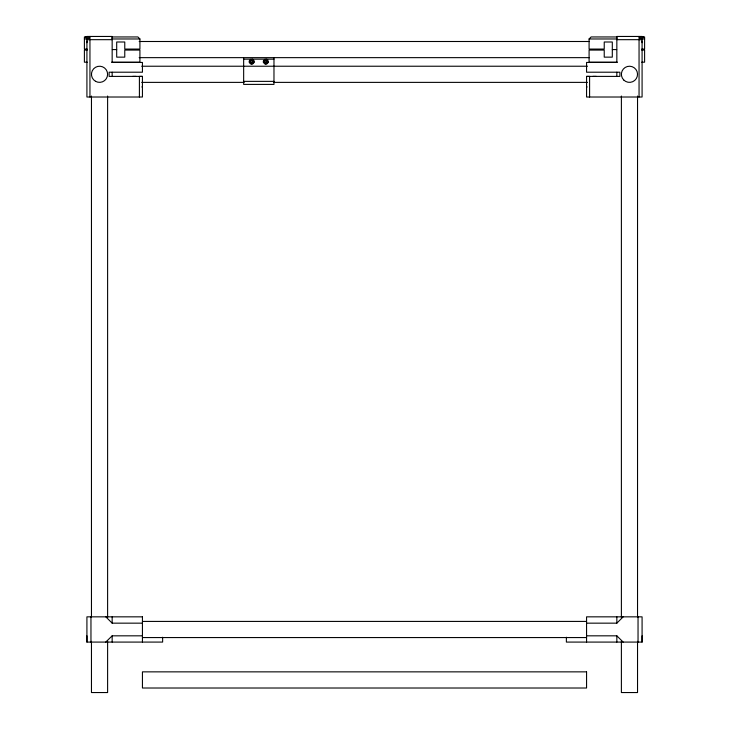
<?xml version="1.0" encoding="UTF-8"?>
<svg xmlns="http://www.w3.org/2000/svg" width="729" height="729" viewBox="0 0 729 729"><rect width="100%" height="100%" fill="white"/><g stroke="black" fill="none" stroke-linecap="round" stroke-linejoin="round"><path stroke-width="1.09" d="M89.949 97.012L89.949 36.45L86.915 39.676L112.157 39.676M162.631 637.246L162.631 642.085L86.915 642.085L86.924 635.825M86.915 42.71L87.097 41.106M89.084 38.236L89.949 36.45M85.402 36.951L84.4 38.974L86.66 38.974M250.885 60.799L250.885 62.576M250.849 60.799L252.097 60.471L252.981 61.364L252.061 62.894L250.849 62.576M265.01 60.799L264.654 62.011L265.575 62.894M265.538 60.471L266.787 60.799L267.115 62.011L265.538 62.894M617.408 62.193L589.087 62.193L589.087 50.073L604.232 50.073L604.232 57.144L612.305 57.144L612.305 42L604.232 42L604.232 49.071L589.087 49.071L589.087 38.974L591.11 36.951L617.454 36.951M586.563 623.158L616.843 623.158L623.158 616.843M105.769 642.085L112.157 635.825L142.437 635.825M251.058 59.158L249.209 61.008L249.209 62.357L251.058 64.207L252.407 64.207L254.257 62.357L254.257 61.008L252.407 59.158M265.183 59.158L263.342 61.008L263.342 62.357L265.183 64.207L266.541 64.207L268.39 62.357L267.707 59.842L266.541 59.158M264.973 60.799L265.575 60.471M136.104 76.399L132.733 76.39M592.877 76.39L596.267 76.39M142.437 76.39L109.122 76.408L109.122 72.207L142.437 72.207L142.437 62.439L112.157 62.439L112.157 36.45L86.915 36.45L86.915 97.012L142.437 97.012L142.437 76.39L139.403 76.408L139.403 97.012M87.635 36.951L84.4 36.951L84.4 49.071L87.143 49.071M111.546 36.951L137.89 36.951L139.913 38.974L139.913 49.071L124.768 49.071L124.768 42L116.695 42L116.695 57.144L124.768 57.144L124.768 50.073L139.913 50.073L139.913 62.193L111.592 62.193M641.365 36.951L644.6 36.951L644.6 49.071L641.857 49.071M111.592 38.974L139.913 38.974M589.087 38.974L617.408 38.974M642.34 38.974L644.6 38.974L643.598 36.951M616.843 39.676L642.085 39.676L639.051 36.45L639.051 97.012M139.166 41.498L589.442 41.498M112.33 49.572L116.695 49.572M612.305 49.572L616.67 49.572M87.27 50.073L84.4 50.073L84.4 62.193L87.27 62.193M641.73 50.073L644.6 50.073L644.6 62.193L641.73 62.193M139.166 57.646L589.442 57.646M243.659 59.158L273.94 59.158M141.708 66.23L587.456 66.23M586.563 76.39L619.878 76.408L619.878 72.207L586.563 72.207L586.563 62.439L616.843 62.439L616.843 36.45L642.085 36.45L642.085 97.012L586.563 97.012L586.563 76.39L589.597 76.408L589.597 97.012M243.659 81.366L273.94 81.366M141.708 82.377L244.169 82.377M273.566 82.377L587.456 82.377M141.836 86.942L142.437 86.942M586.563 86.942L587.164 86.942M142.447 616.843L86.915 616.843L86.915 642.085M142.437 621.418L586.563 621.418M105.842 616.843L112.157 623.158L142.437 623.158M586.563 635.825L616.843 635.825L623.158 642.085M142.437 637.565L586.563 637.565M586.563 642.085L586.563 616.843L642.085 616.843L642.085 642.085L566.378 642.085L566.378 637.246M266.75 60.799L267.078 62.011M265.01 62.576L264.691 61.364M639.051 36.45L639.916 38.236M641.903 41.106L642.085 42.71M642.085 635.825L642.094 642.085M638.039 616.843L638.039 642.085M637.538 96.028L637.538 617.417M637.538 641.32L637.538 692.55L621.39 692.55L621.39 641.32M621.39 96.028L621.39 617.417M616.843 72.207L616.843 76.39M616.843 616.843L616.843 623.158M616.843 635.825L616.843 642.085M273.976 58.156L273.976 84.4L243.659 84.4L243.659 58.156M252.945 61.364L252.945 62.011M250.557 61.364L250.557 62.011M142.437 616.843L142.437 642.085M112.157 72.207L112.157 76.39M112.157 616.843L112.157 623.158M112.157 635.825L112.157 642.085M107.61 96.028L107.61 617.417M107.61 641.32L107.61 692.55L91.462 692.55L91.462 641.32M91.462 96.028L91.462 617.417M90.961 616.843L90.961 642.085M250.257 60.206L249.71 61.145L250.257 63.159L251.195 63.705L253.209 63.159L253.747 62.229L253.209 60.206L252.27 59.669L250.257 60.206M264.39 60.206L263.843 61.145L264.39 63.159L265.32 63.705L267.343 63.159L267.88 62.229L267.343 60.206L266.404 59.669L264.39 60.206M586.563 671.856L142.437 671.856L142.437 688.012L586.563 688.012L586.563 671.856M623.751 80.008A8.074 8.074 0 0 0 637.264 76.39A8.074 8.074 0 0 0 627.377 66.503A8.074 8.074 0 0 0 623.751 80.008M95.499 81.293A8.074 8.074 0 0 0 107.61 74.303A8.074 8.074 0 0 0 95.499 67.305A8.074 8.074 0 0 0 95.499 81.293"/></g></svg>
